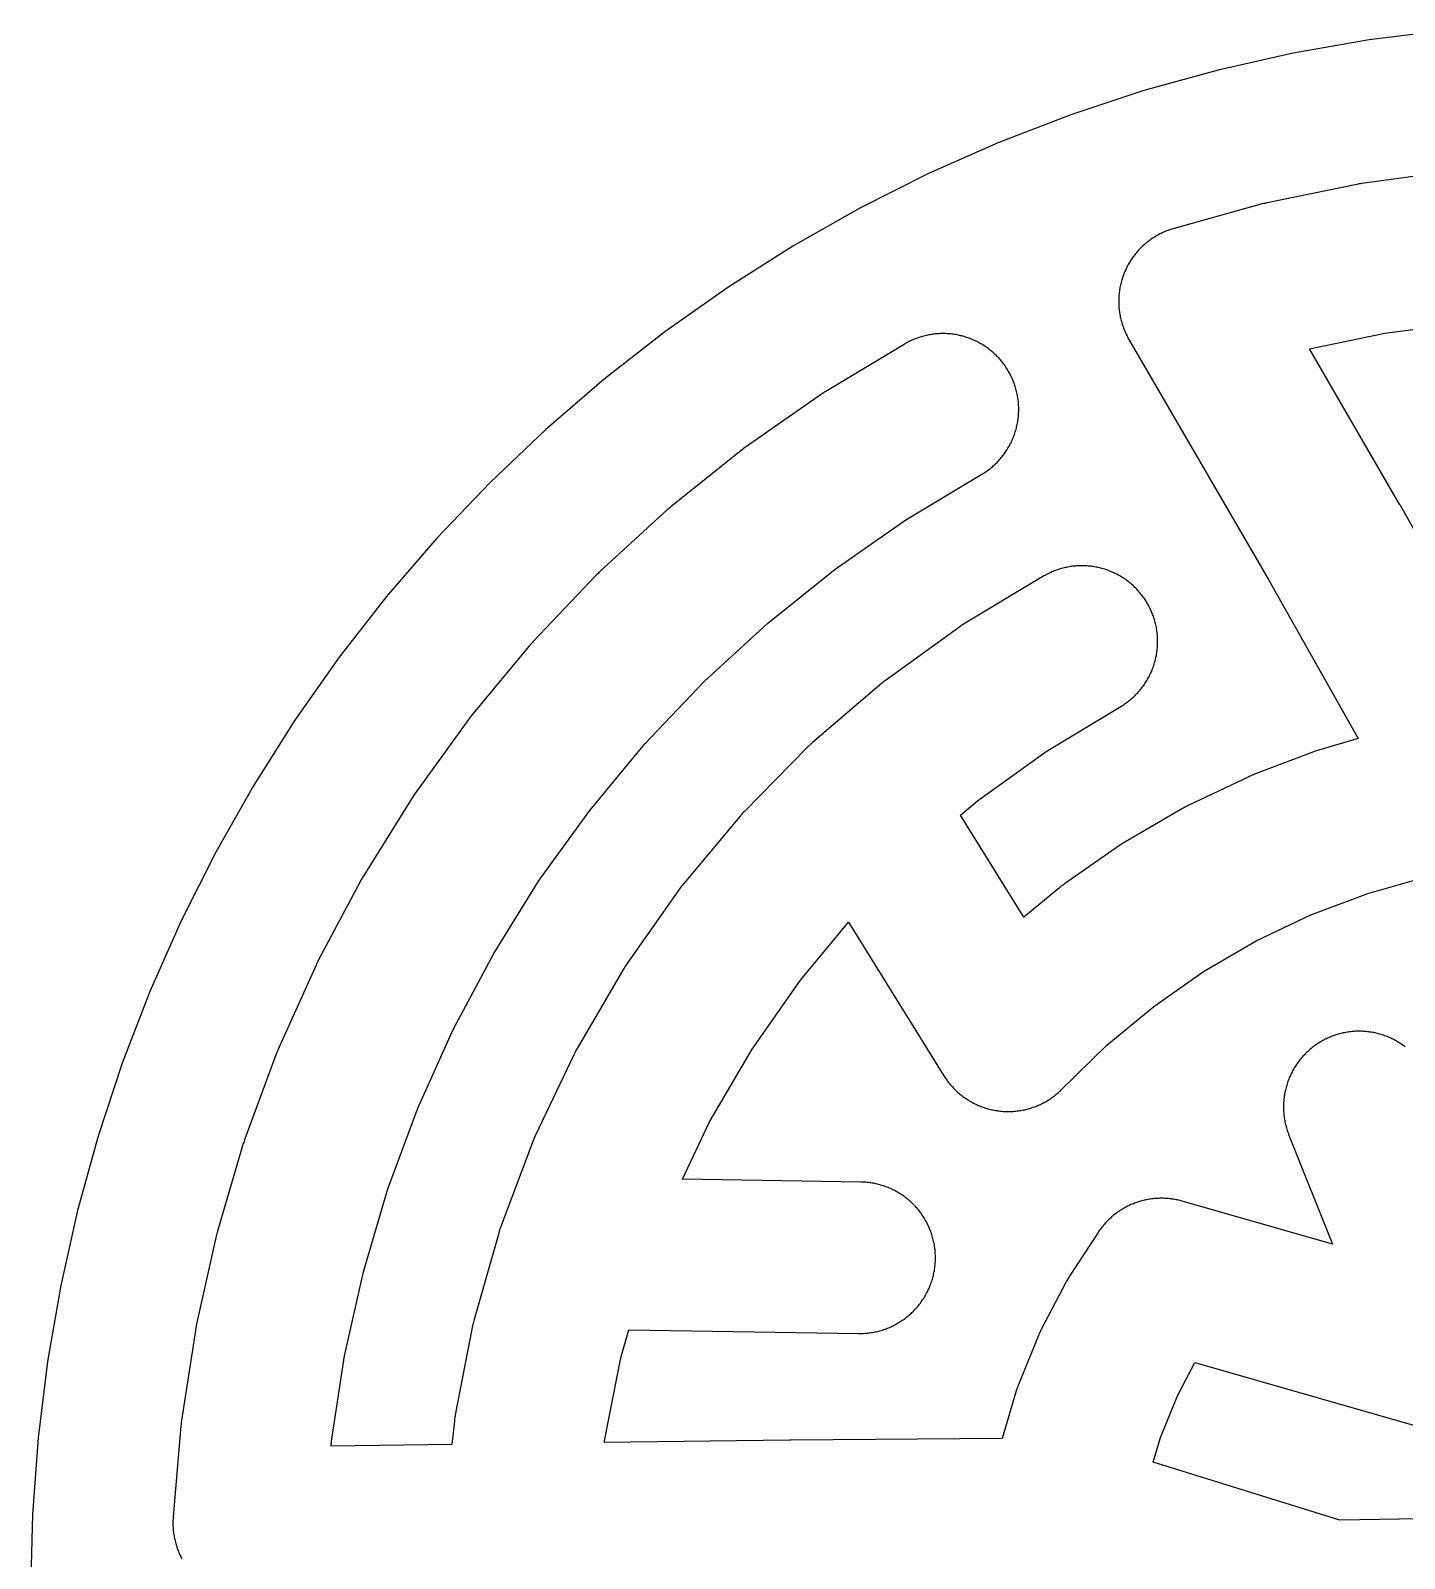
# Model space of a CAD drawing. Header units: millimetres. Extents: x -145 to 145, y -145 to 145.
# Drawn here: x -145 to -18, y 3.1 to 144.3 of the extents above; entities that cross this region are included whole.
import ezdxf

# ---------------------------------------------------------------- set-up
doc = ezdxf.new("R2010")
doc.units = ezdxf.units.MM
doc.layers.add('BOUNDARY', color=3, linetype='CONTINUOUS')
doc.layers.add('CORRIDORS', color=1, linetype='CONTINUOUS')

msp = doc.modelspace()

# ---------------------------------------------------------------- linework, layer by layer
at = {"layer": 'BOUNDARY'}
msp.add_lwpolyline([(-14.212, 144.302), (-21.276, 143.431), (-28.288, 142.214), (-35.232, 140.655), (-42.091, 138.756), (-48.849, 136.524), (-55.489, 133.963), (-61.995, 131.078), (-68.353, 127.879), (-74.545, 124.371), (-80.558, 120.563), (-86.376, 116.465), (-91.987, 112.087), (-97.376, 107.438), (-102.53, 102.53), (-107.438, 97.376), (-112.087, 91.987), (-116.465, 86.376), (-120.563, 80.558), (-124.371, 74.545), (-127.879, 68.353), (-131.078, 61.995), (-133.963, 55.489), (-136.524, 48.849), (-138.756, 42.091), (-140.655, 35.232), (-142.214, 28.288), (-143.431, 21.276), (-144.302, 14.212), (-144.825, 7.115), (-145, 0)], dxfattribs=at)
at = {"layer": 'CORRIDORS'}
for points in [[(-13.593, 131.296), (-21.958, 130.159), (-22.075, 130.142), (-22.192, 130.123), (-22.308, 130.103), (-22.424, 130.08), (-30.693, 128.381), (-30.809, 128.356), (-30.924, 128.329), (-31.039, 128.301), (-31.153, 128.27), (-39.289, 126.016), (-39.403, 125.983), (-39.516, 125.949), (-39.628, 125.913), (-39.74, 125.874), (-39.852, 125.834), (-39.962, 125.792), (-40.072, 125.748), (-40.181, 125.702), (-40.29, 125.655), (-40.397, 125.605), (-40.504, 125.554), (-40.61, 125.501), (-40.714, 125.446), (-40.818, 125.39), (-40.921, 125.331), (-41.023, 125.271), (-41.124, 125.21), (-41.224, 125.146), (-41.323, 125.081), (-41.42, 125.014), (-41.517, 124.946), (-41.612, 124.876), (-41.706, 124.804), (-41.799, 124.731), (-41.891, 124.656), (-41.981, 124.58), (-42.071, 124.502), (-42.245, 124.342), (-42.33, 124.259), (-42.413, 124.176), (-42.496, 124.091), (-42.576, 124.004), (-42.656, 123.916), (-42.733, 123.827), (-42.81, 123.737), (-42.884, 123.645), (-42.958, 123.552), (-43.029, 123.458), (-43.099, 123.362), (-43.168, 123.266), (-43.234, 123.168), (-43.299, 123.069), (-43.363, 122.969), (-43.424, 122.868), (-43.484, 122.766), (-43.543, 122.663), (-43.599, 122.559), (-43.654, 122.454), (-43.707, 122.349), (-43.758, 122.242), (-43.807, 122.134), (-43.855, 122.026), (-43.9, 121.917), (-43.944, 121.807), (-43.986, 121.696), (-44.026, 121.585), (-44.064, 121.473), (-44.101, 121.36), (-44.135, 121.247), (-44.167, 121.133), (-44.198, 121.019), (-44.227, 120.904), (-44.253, 120.789), (-44.278, 120.673), (-44.301, 120.557), (-44.321, 120.441), (-44.34, 120.324), (-44.357, 120.207), (-44.372, 120.089), (-44.385, 119.972), (-44.396, 119.854), (-44.404, 119.736), (-44.411, 119.618), (-44.416, 119.5), (-44.419, 119.381), (-44.42, 119.263), (-44.419, 119.145), (-44.416, 119.026), (-44.411, 118.908), (-44.404, 118.79), (-44.394, 118.672), (-44.383, 118.554), (-44.37, 118.437), (-44.355, 118.319), (-44.338, 118.202), (-44.319, 118.085), (-44.298, 117.969), (-44.275, 117.853), (-44.25, 117.737), (-44.223, 117.622), (-44.194, 117.507), (-44.164, 117.393), (-44.131, 117.279), (-44.096, 117.166), (-44.06, 117.054), (-44.021, 116.942), (-43.981, 116.83), (-43.939, 116.72), (-43.895, 116.61), (-43.849, 116.501), (-43.801, 116.393), (-43.752, 116.285), (-43.7, 116.179), (-43.647, 116.073), (-43.592, 115.968), (-43.536, 115.864), (-43.475, 115.758), (-30.557, 93.486), (-22.277, 78.847), (-25.516, 77.921), (-25.629, 77.888), (-25.742, 77.853), (-25.855, 77.815), (-25.966, 77.776), (-26.065, 77.74), (-31.864, 75.55), (-31.974, 75.507), (-32.084, 75.462), (-32.193, 75.416), (-32.301, 75.368), (-32.396, 75.323), (-37.995, 72.662), (-38.101, 72.611), (-38.207, 72.557), (-38.311, 72.502), (-38.415, 72.445), (-38.51, 72.391), (-43.868, 69.274), (-43.97, 69.213), (-44.07, 69.151), (-44.17, 69.087), (-44.269, 69.022), (-44.356, 68.962), (-49.438, 65.413), (-49.534, 65.345), (-49.63, 65.274), (-49.724, 65.203), (-49.816, 65.129), (-49.899, 65.062), (-53.19, 62.332), (-59.045, 71.761), (-57.472, 73.109), (-51.14, 77.672), (-44.217, 81.829), (-44.116, 81.89), (-44.016, 81.954), (-43.917, 82.019), (-43.82, 82.086), (-43.723, 82.154), (-43.628, 82.224), (-43.534, 82.296), (-43.441, 82.369), (-43.349, 82.444), (-43.259, 82.52), (-43.169, 82.598), (-43.082, 82.677), (-42.995, 82.758), (-42.91, 82.841), (-42.827, 82.924), (-42.744, 83.009), (-42.664, 83.096), (-42.584, 83.184), (-42.507, 83.273), (-42.43, 83.363), (-42.356, 83.455), (-42.282, 83.548), (-42.211, 83.642), (-42.141, 83.738), (-42.073, 83.834), (-42.006, 83.932), (-41.941, 84.031), (-41.877, 84.131), (-41.816, 84.232), (-41.756, 84.334), (-41.697, 84.437), (-41.641, 84.541), (-41.586, 84.646), (-41.533, 84.751), (-41.482, 84.858), (-41.433, 84.966), (-41.385, 85.074), (-41.34, 85.183), (-41.296, 85.293), (-41.254, 85.404), (-41.214, 85.515), (-41.176, 85.627), (-41.139, 85.74), (-41.105, 85.853), (-41.073, 85.967), (-41.042, 86.081), (-41.013, 86.196), (-40.987, 86.311), (-40.962, 86.427), (-40.939, 86.543), (-40.919, 86.659), (-40.9, 86.776), (-40.883, 86.893), (-40.868, 87.011), (-40.855, 87.128), (-40.844, 87.246), (-40.836, 87.364), (-40.829, 87.482), (-40.824, 87.6), (-40.821, 87.719), (-40.82, 87.837), (-40.821, 87.955), (-40.824, 88.074), (-40.829, 88.192), (-40.836, 88.31), (-40.846, 88.428), (-40.857, 88.546), (-40.87, 88.663), (-40.885, 88.781), (-40.902, 88.898), (-40.921, 89.014), (-40.942, 89.131), (-40.965, 89.247), (-40.99, 89.363), (-41.017, 89.478), (-41.046, 89.593), (-41.076, 89.707), (-41.109, 89.821), (-41.144, 89.934), (-41.18, 90.046), (-41.219, 90.158), (-41.259, 90.269), (-41.301, 90.38), (-41.345, 90.49), (-41.391, 90.599), (-41.439, 90.707), (-41.488, 90.815), (-41.54, 90.921), (-41.593, 91.027), (-41.648, 91.132), (-41.704, 91.236), (-41.763, 91.338), (-41.823, 91.44), (-41.885, 91.541), (-41.948, 91.641), (-42.014, 91.74), (-42.081, 91.837), (-42.149, 91.934), (-42.219, 92.029), (-42.291, 92.123), (-42.364, 92.216), (-42.439, 92.307), (-42.516, 92.398), (-42.594, 92.487), (-42.673, 92.574), (-42.754, 92.661), (-42.836, 92.746), (-42.92, 92.829), (-43.005, 92.911), (-43.092, 92.992), (-43.18, 93.071), (-43.269, 93.149), (-43.36, 93.225), (-43.452, 93.3), (-43.545, 93.373), (-43.639, 93.444), (-43.734, 93.514), (-43.831, 93.582), (-43.929, 93.649), (-44.028, 93.714), (-44.128, 93.777), (-44.229, 93.839), (-44.331, 93.898), (-44.434, 93.957), (-44.538, 94.013), (-44.643, 94.068), (-44.749, 94.12), (-44.856, 94.171), (-44.963, 94.221), (-45.072, 94.268), (-45.181, 94.313), (-45.291, 94.357), (-45.402, 94.399), (-45.513, 94.439), (-45.625, 94.477), (-45.738, 94.513), (-45.851, 94.547), (-45.965, 94.58), (-46.079, 94.61), (-46.194, 94.638), (-46.309, 94.665), (-46.425, 94.69), (-46.541, 94.712), (-46.658, 94.733), (-46.774, 94.751), (-46.892, 94.768), (-47.009, 94.783), (-47.127, 94.796), (-47.244, 94.806), (-47.362, 94.815), (-47.481, 94.822), (-47.599, 94.827), (-47.717, 94.829), (-47.835, 94.83), (-47.954, 94.829), (-48.072, 94.825), (-48.19, 94.82), (-48.308, 94.813), (-48.426, 94.804), (-48.544, 94.792), (-48.662, 94.779), (-48.779, 94.764), (-48.896, 94.747), (-49.013, 94.728), (-49.129, 94.706), (-49.245, 94.683), (-49.361, 94.658), (-49.476, 94.631), (-49.591, 94.602), (-49.705, 94.571), (-49.819, 94.539), (-49.932, 94.504), (-50.044, 94.467), (-50.156, 94.429), (-50.267, 94.388), (-50.378, 94.346), (-50.488, 94.302), (-50.597, 94.256), (-50.705, 94.208), (-50.812, 94.158), (-50.919, 94.107), (-51.024, 94.053), (-51.129, 93.998), (-51.233, 93.942), (-51.336, 93.883), (-51.423, 93.831), (-58.605, 89.519), (-58.706, 89.458), (-58.806, 89.394), (-58.905, 89.329), (-59.002, 89.262), (-59.095, 89.197), (-65.891, 84.299), (-65.986, 84.229), (-66.08, 84.157), (-66.173, 84.084), (-66.265, 84.009), (-66.352, 83.936), (-72.714, 78.486), (-72.759, 78.447), (-72.807, 78.405), (-72.873, 78.345), (-72.891, 78.329), (-72.899, 78.322), (-72.945, 78.279), (-72.978, 78.248), (-73.063, 78.166), (-73.147, 78.083), (-73.211, 78.017), (-79.024, 72.127), (-79.107, 72.042), (-79.188, 71.956), (-79.267, 71.868), (-79.345, 71.779), (-79.419, 71.692), (-84.781, 65.26), (-84.856, 65.169), (-84.929, 65.076), (-85.001, 64.982), (-85.071, 64.887), (-85.137, 64.795), (-89.943, 57.937), (-90.01, 57.84), (-90.075, 57.741), (-90.139, 57.642), (-90.201, 57.541), (-90.257, 57.446), (-94.475, 50.213), (-94.534, 50.111), (-94.591, 50.007), (-94.646, 49.902), (-94.699, 49.797), (-94.749, 49.696), (-98.348, 42.135), (-98.446, 41.919), (-98.492, 41.81), (-98.536, 41.701), (-98.577, 41.594), (-101.53, 33.758), (-101.535, 33.746), (-101.558, 33.683), (-101.571, 33.647), (-101.61, 33.536), (-101.647, 33.423), (-101.653, 33.405), (-101.663, 33.374), (-101.683, 33.309), (-101.686, 33.298), (-101.702, 33.241), (-101.729, 33.147), (-104, 25.141), (-104.032, 25.027), (-104.061, 24.913), (-104.088, 24.797), (-104.114, 24.682), (-104.137, 24.571), (-105.741, 16.348), (-105.762, 16.232), (-105.782, 16.115), (-105.8, 15.998), (-105.815, 15.881), (-105.829, 15.768), (-106.067, 13.593), (-117.214, 13.437), (-117.174, 13.909), (-115.968, 21.782), (-114.23, 29.571), (-111.974, 37.219), (-109.205, 44.699), (-105.939, 51.973), (-102.193, 58.994), (-97.974, 65.761), (-93.316, 72.217), (-88.219, 78.359), (-82.728, 84.135), (-76.866, 89.519), (-70.635, 94.513), (-64.097, 99.064), (-57.058, 103.288), (-56.957, 103.35), (-56.857, 103.413), (-56.758, 103.478), (-56.661, 103.545), (-56.564, 103.613), (-56.469, 103.683), (-56.375, 103.755), (-56.282, 103.828), (-56.19, 103.903), (-56.1, 103.979), (-56.01, 104.057), (-55.836, 104.217), (-55.751, 104.3), (-55.668, 104.383), (-55.585, 104.468), (-55.505, 104.555), (-55.425, 104.643), (-55.347, 104.732), (-55.271, 104.822), (-55.196, 104.914), (-55.123, 105.007), (-55.052, 105.101), (-54.982, 105.197), (-54.913, 105.293), (-54.847, 105.391), (-54.781, 105.49), (-54.718, 105.59), (-54.656, 105.691), (-54.596, 105.793), (-54.538, 105.896), (-54.482, 105.999), (-54.427, 106.104), (-54.374, 106.21), (-54.323, 106.317), (-54.273, 106.424), (-54.226, 106.533), (-54.18, 106.642), (-54.136, 106.752), (-54.094, 106.862), (-54.054, 106.974), (-54.016, 107.086), (-53.98, 107.198), (-53.945, 107.312), (-53.913, 107.425), (-53.882, 107.54), (-53.854, 107.654), (-53.827, 107.77), (-53.802, 107.885), (-53.78, 108.002), (-53.759, 108.118), (-53.74, 108.235), (-53.723, 108.352), (-53.708, 108.469), (-53.695, 108.587), (-53.685, 108.705), (-53.676, 108.823), (-53.669, 108.941), (-53.664, 109.059), (-53.661, 109.177), (-53.66, 109.296), (-53.661, 109.414), (-53.664, 109.532), (-53.669, 109.651), (-53.676, 109.769), (-53.685, 109.887), (-53.697, 110.004), (-53.71, 110.122), (-53.725, 110.239), (-53.742, 110.356), (-53.761, 110.473), (-53.782, 110.59), (-53.805, 110.706), (-53.83, 110.821), (-53.856, 110.937), (-53.885, 111.051), (-53.916, 111.166), (-53.949, 111.279), (-53.983, 111.393), (-54.02, 111.505), (-54.058, 111.617), (-54.098, 111.728), (-54.141, 111.839), (-54.185, 111.949), (-54.23, 112.058), (-54.278, 112.166), (-54.328, 112.273), (-54.379, 112.38), (-54.432, 112.486), (-54.487, 112.591), (-54.544, 112.694), (-54.602, 112.797), (-54.662, 112.899), (-54.724, 113), (-54.788, 113.1), (-54.853, 113.199), (-54.92, 113.296), (-54.988, 113.393), (-55.058, 113.488), (-55.13, 113.582), (-55.204, 113.675), (-55.278, 113.766), (-55.355, 113.857), (-55.433, 113.946), (-55.512, 114.034), (-55.593, 114.12), (-55.676, 114.205), (-55.759, 114.288), (-55.845, 114.37), (-55.931, 114.451), (-56.019, 114.53), (-56.108, 114.608), (-56.199, 114.684), (-56.291, 114.759), (-56.384, 114.832), (-56.478, 114.903), (-56.573, 114.973), (-56.67, 115.042), (-56.768, 115.108), (-56.867, 115.173), (-56.967, 115.236), (-57.068, 115.298), (-57.17, 115.358), (-57.273, 115.416), (-57.377, 115.472), (-57.482, 115.527), (-57.588, 115.58), (-57.694, 115.631), (-57.802, 115.68), (-57.91, 115.727), (-58.02, 115.773), (-58.13, 115.817), (-58.24, 115.858), (-58.352, 115.898), (-58.464, 115.937), (-58.576, 115.973), (-58.69, 116.007), (-58.803, 116.039), (-58.918, 116.07), (-59.033, 116.098), (-59.148, 116.125), (-59.264, 116.149), (-59.38, 116.172), (-59.496, 116.193), (-59.613, 116.211), (-59.73, 116.228), (-59.848, 116.243), (-59.965, 116.255), (-60.083, 116.266), (-60.201, 116.275), (-60.319, 116.282), (-60.437, 116.286), (-60.556, 116.289), (-60.674, 116.29), (-60.792, 116.289), (-60.911, 116.286), (-61.029, 116.28), (-61.147, 116.273), (-61.265, 116.264), (-61.383, 116.253), (-61.5, 116.239), (-61.618, 116.224), (-61.735, 116.207), (-61.851, 116.188), (-61.968, 116.167), (-62.084, 116.144), (-62.2, 116.119), (-62.315, 116.092), (-62.429, 116.063), (-62.544, 116.032), (-62.657, 115.999), (-62.771, 115.964), (-62.883, 115.928), (-62.995, 115.889), (-63.106, 115.849), (-63.217, 115.806), (-63.326, 115.762), (-63.435, 115.716), (-63.544, 115.668), (-63.651, 115.619), (-63.758, 115.567), (-63.863, 115.514), (-63.968, 115.459), (-64.072, 115.402), (-64.175, 115.344), (-64.262, 115.292), (-71.502, 110.947), (-71.603, 110.885), (-71.703, 110.822), (-71.802, 110.757), (-71.899, 110.69), (-78.83, 105.866), (-78.926, 105.798), (-79.022, 105.728), (-79.116, 105.656), (-79.209, 105.583), (-85.798, 100.302), (-85.89, 100.227), (-85.98, 100.151), (-86.069, 100.073), (-86.155, 99.995), (-92.374, 94.283), (-92.461, 94.203), (-92.546, 94.12), (-92.629, 94.037), (-92.712, 93.951), (-98.531, 87.831), (-98.612, 87.745), (-98.691, 87.657), (-98.769, 87.568), (-98.845, 87.478), (-104.237, 80.98), (-104.312, 80.888), (-104.385, 80.795), (-104.457, 80.701), (-104.526, 80.606), (-109.466, 73.76), (-109.535, 73.664), (-109.602, 73.566), (-109.667, 73.467), (-109.73, 73.367), (-114.197, 66.202), (-114.259, 66.101), (-114.319, 65.999), (-114.377, 65.897), (-114.433, 65.793), (-118.406, 58.344), (-118.461, 58.239), (-118.514, 58.134), (-118.565, 58.027), (-118.616, 57.917), (-122.075, 50.214), (-122.122, 50.106), (-122.168, 49.997), (-122.212, 49.887), (-122.254, 49.777), (-125.185, 41.859), (-125.225, 41.748), (-125.263, 41.636), (-125.299, 41.523), (-125.334, 41.41), (-127.724, 33.311), (-127.756, 33.197), (-127.787, 33.083), (-127.816, 32.968), (-127.842, 32.855), (-129.681, 24.614), (-129.706, 24.498), (-129.729, 24.382), (-129.749, 24.265), (-129.768, 24.149), (-131.047, 15.803), (-131.064, 15.686), (-131.079, 15.569), (-131.092, 15.451), (-131.103, 15.333), (-131.815, 6.92), (-131.824, 6.802), (-131.831, 6.684), (-131.836, 6.566), (-131.839, 6.448), (-131.84, 6.329), (-131.839, 6.211), (-131.836, 6.093), (-131.831, 5.975), (-131.824, 5.856), (-131.815, 5.738), (-131.804, 5.621), (-131.791, 5.503), (-131.776, 5.386), (-131.759, 5.269), (-131.74, 5.152), (-131.719, 5.035), (-131.696, 4.919), (-131.672, 4.804), (-131.645, 4.688), (-131.616, 4.574), (-131.585, 4.459), (-131.553, 4.346), (-131.518, 4.232), (-131.482, 4.12), (-131.444, 4.008), (-131.403, 3.897), (-131.361, 3.786), (-131.317, 3.676), (-131.272, 3.567), (-131.224, 3.459), (-131.175, 3.351), (-131.123, 3.245), (-131.07, 3.139), (-131.015, 3.034)], [(-5.457, 77.546), (-18.387, 100.406), (-18.425, 100.472), (-26.788, 114.89), (-19.831, 116.32), (-16.523, 116.769)], [(-17.954, 50.373), (-18.049, 50.444), (-18.145, 50.513), (-18.242, 50.581), (-18.34, 50.646), (-18.44, 50.711), (-18.54, 50.773), (-18.642, 50.834), (-18.744, 50.893), (-18.848, 50.951), (-18.952, 51.006), (-19.057, 51.06), (-19.164, 51.112), (-19.271, 51.162), (-19.379, 51.211), (-19.488, 51.257), (-19.597, 51.302), (-19.707, 51.345), (-19.818, 51.386), (-19.93, 51.425), (-20.042, 51.462), (-20.155, 51.498), (-20.269, 51.531), (-20.383, 51.563), (-20.497, 51.592), (-20.612, 51.62), (-20.728, 51.646), (-20.844, 51.669), (-20.96, 51.691), (-21.077, 51.711), (-21.194, 51.729), (-21.311, 51.745), (-21.428, 51.758), (-21.546, 51.77), (-21.664, 51.78), (-21.782, 51.788), (-21.9, 51.794), (-22.019, 51.798), (-22.137, 51.8), (-22.255, 51.8), (-22.374, 51.798), (-22.492, 51.793), (-22.61, 51.787), (-22.728, 51.779), (-22.846, 51.769), (-22.964, 51.757), (-23.081, 51.743), (-23.198, 51.727), (-23.315, 51.709), (-23.432, 51.689), (-23.548, 51.667), (-23.664, 51.643), (-23.779, 51.617), (-23.894, 51.589), (-24.009, 51.56), (-24.123, 51.528), (-24.236, 51.494), (-24.349, 51.459), (-24.461, 51.421), (-24.573, 51.382), (-24.684, 51.341), (-24.794, 51.298), (-24.904, 51.253), (-25.012, 51.206), (-25.12, 51.157), (-25.227, 51.107), (-25.333, 51.055), (-25.439, 51.001), (-25.543, 50.945), (-25.646, 50.887), (-25.749, 50.828), (-25.85, 50.767), (-25.95, 50.704), (-26.05, 50.64), (-26.148, 50.574), (-26.245, 50.506), (-26.341, 50.437), (-26.435, 50.366), (-26.529, 50.293), (-26.621, 50.219), (-26.712, 50.143), (-26.802, 50.066), (-26.89, 49.987), (-26.977, 49.907), (-27.063, 49.826), (-27.147, 49.743), (-27.23, 49.658), (-27.311, 49.572), (-27.391, 49.485), (-27.47, 49.396), (-27.547, 49.306), (-27.622, 49.215), (-27.696, 49.123), (-27.768, 49.029), (-27.839, 48.934), (-27.908, 48.838), (-27.975, 48.741), (-28.041, 48.643), (-28.105, 48.543), (-28.168, 48.443), (-28.228, 48.341), (-28.287, 48.239), (-28.345, 48.135), (-28.4, 48.03), (-28.454, 47.925), (-28.506, 47.819), (-28.556, 47.712), (-28.604, 47.604), (-28.651, 47.495), (-28.695, 47.385), (-28.738, 47.275), (-28.779, 47.164), (-28.818, 47.052), (-28.855, 46.94), (-28.89, 46.827), (-28.923, 46.713), (-28.955, 46.599), (-28.984, 46.485), (-29.012, 46.369), (-29.037, 46.254), (-29.061, 46.138), (-29.083, 46.022), (-29.102, 45.905), (-29.12, 45.788), (-29.136, 45.671), (-29.149, 45.553), (-29.161, 45.435), (-29.171, 45.318), (-29.179, 45.199), (-29.184, 45.081), (-29.188, 44.963), (-29.19, 44.845), (-29.19, 44.726), (-29.187, 44.608), (-29.183, 44.49), (-29.177, 44.372), (-29.169, 44.254), (-29.158, 44.136), (-29.146, 44.018), (-29.132, 43.901), (-29.116, 43.783), (-29.098, 43.667), (-29.077, 43.55), (-29.055, 43.434), (-29.031, 43.318), (-29.005, 43.202), (-28.977, 43.087), (-28.947, 42.973), (-28.916, 42.859), (-28.882, 42.746), (-28.846, 42.633), (-28.808, 42.521), (-28.769, 42.409), (-28.728, 42.298), (-28.691, 42.204), (-24.658, 32.107), (-38.54, 36.089), (-38.654, 36.12), (-38.768, 36.15), (-38.883, 36.178), (-38.999, 36.204), (-39.115, 36.228), (-39.231, 36.249), (-39.348, 36.269), (-39.465, 36.287), (-39.582, 36.303), (-39.699, 36.317), (-39.817, 36.329), (-39.935, 36.34), (-40.053, 36.348), (-40.171, 36.354), (-40.289, 36.358), (-40.408, 36.36), (-40.526, 36.36), (-40.644, 36.358), (-40.763, 36.354), (-40.881, 36.348), (-40.999, 36.34), (-41.117, 36.33), (-41.234, 36.318), (-41.352, 36.304), (-41.469, 36.288), (-41.586, 36.27), (-41.703, 36.251), (-41.819, 36.229), (-41.935, 36.205), (-42.05, 36.179), (-42.165, 36.152), (-42.28, 36.122), (-42.394, 36.09), (-42.508, 36.057), (-42.62, 36.021), (-42.733, 35.984), (-42.844, 35.945), (-42.955, 35.904), (-43.066, 35.861), (-43.175, 35.816), (-43.284, 35.77), (-43.392, 35.721), (-43.499, 35.671), (-43.605, 35.619), (-43.71, 35.565), (-43.815, 35.509), (-43.918, 35.452), (-44.021, 35.393), (-44.122, 35.332), (-44.223, 35.269), (-44.322, 35.205), (-44.42, 35.139), (-44.517, 35.071), (-44.613, 35.002), (-44.708, 34.931), (-44.802, 34.859), (-44.894, 34.785), (-44.985, 34.709), (-45.075, 34.632), (-45.163, 34.554), (-45.25, 34.474), (-45.336, 34.392), (-45.42, 34.309), (-45.503, 34.225), (-45.585, 34.139), (-45.665, 34.052), (-45.744, 33.963), (-45.821, 33.873), (-45.896, 33.782), (-45.97, 33.69), (-46.042, 33.596), (-46.113, 33.502), (-46.182, 33.406), (-46.25, 33.309), (-46.328, 33.192), (-48.973, 29.149), (-49.037, 29.05), (-49.099, 28.949), (-49.16, 28.847), (-49.218, 28.745), (-49.275, 28.641), (-49.315, 28.566), (-51.557, 24.287), (-51.611, 24.181), (-51.664, 24.075), (-51.714, 23.968), (-51.763, 23.86), (-51.81, 23.752), (-51.842, 23.673), (-53.661, 19.197), (-53.705, 19.087), (-53.746, 18.977), (-53.786, 18.865), (-53.824, 18.753), (-53.86, 18.641), (-53.885, 18.56), (-55.2, 14.145), (-74.726, 13.99), (-74.783, 13.989), (-74.791, 13.989), (-74.844, 13.988), (-74.848, 13.988), (-91.963, 13.777), (-91.943, 13.954), (-90.449, 21.612), (-89.714, 24.204), (-68.473, 23.861), (-68.355, 23.86), (-68.236, 23.861), (-68.118, 23.864), (-68, 23.869), (-67.882, 23.876), (-67.764, 23.885), (-67.646, 23.897), (-67.528, 23.91), (-67.411, 23.925), (-67.294, 23.942), (-67.177, 23.961), (-67.061, 23.982), (-66.945, 24.005), (-66.829, 24.029), (-66.714, 24.056), (-66.599, 24.085), (-66.485, 24.116), (-66.371, 24.149), (-66.258, 24.183), (-66.145, 24.22), (-66.033, 24.258), (-65.922, 24.298), (-65.812, 24.34), (-65.702, 24.384), (-65.593, 24.43), (-65.484, 24.478), (-65.377, 24.527), (-65.27, 24.579), (-65.165, 24.632), (-65.06, 24.687), (-64.956, 24.743), (-64.853, 24.802), (-64.751, 24.862), (-64.65, 24.924), (-64.55, 24.987), (-64.452, 25.053), (-64.354, 25.12), (-64.258, 25.188), (-64.162, 25.258), (-64.068, 25.33), (-63.975, 25.403), (-63.884, 25.478), (-63.794, 25.555), (-63.705, 25.633), (-63.617, 25.712), (-63.53, 25.793), (-63.446, 25.875), (-63.362, 25.959), (-63.28, 26.044), (-63.199, 26.131), (-63.12, 26.219), (-63.042, 26.308), (-62.966, 26.398), (-62.891, 26.49), (-62.818, 26.583), (-62.747, 26.678), (-62.677, 26.773), (-62.609, 26.87), (-62.542, 26.967), (-62.477, 27.066), (-62.414, 27.166), (-62.352, 27.267), (-62.292, 27.369), (-62.234, 27.472), (-62.178, 27.576), (-62.123, 27.681), (-62.07, 27.787), (-62.019, 27.894), (-61.97, 28.002), (-61.923, 28.11), (-61.877, 28.219), (-61.834, 28.329), (-61.792, 28.44), (-61.752, 28.551), (-61.714, 28.663), (-61.677, 28.776), (-61.643, 28.889), (-61.611, 29.003), (-61.58, 29.117), (-61.552, 29.232), (-61.525, 29.347), (-61.501, 29.463), (-61.478, 29.579), (-61.457, 29.696), (-61.439, 29.813), (-61.422, 29.93), (-61.407, 30.047), (-61.395, 30.165), (-61.384, 30.283), (-61.375, 30.401), (-61.368, 30.519), (-61.364, 30.637), (-61.361, 30.755), (-61.36, 30.874), (-61.361, 30.992), (-61.364, 31.11), (-61.37, 31.228), (-61.377, 31.347), (-61.386, 31.464), (-61.397, 31.582), (-61.411, 31.7), (-61.426, 31.817), (-61.443, 31.934), (-61.462, 32.051), (-61.483, 32.167), (-61.506, 32.283), (-61.531, 32.399), (-61.558, 32.514), (-61.587, 32.629), (-61.618, 32.743), (-61.651, 32.857), (-61.686, 32.97), (-61.722, 33.083), (-61.761, 33.194), (-61.801, 33.306), (-61.843, 33.416), (-61.888, 33.526), (-61.934, 33.635), (-61.981, 33.743), (-62.031, 33.851), (-62.082, 33.957), (-62.136, 34.063), (-62.191, 34.168), (-62.248, 34.271), (-62.306, 34.374), (-62.366, 34.476), (-62.428, 34.577), (-62.492, 34.677), (-62.557, 34.775), (-62.624, 34.873), (-62.693, 34.969), (-62.763, 35.064), (-62.835, 35.158), (-62.909, 35.251), (-62.984, 35.343), (-63.06, 35.433), (-63.138, 35.522), (-63.218, 35.609), (-63.299, 35.696), (-63.381, 35.78), (-63.465, 35.864), (-63.55, 35.946), (-63.637, 36.026), (-63.725, 36.106), (-63.814, 36.183), (-63.905, 36.259), (-63.997, 36.334), (-64.09, 36.407), (-64.184, 36.478), (-64.28, 36.548), (-64.377, 36.616), (-64.474, 36.683), (-64.573, 36.747), (-64.673, 36.811), (-64.775, 36.872), (-64.877, 36.932), (-64.98, 36.99), (-65.084, 37.046), (-65.189, 37.101), (-65.295, 37.153), (-65.402, 37.204), (-65.509, 37.253), (-65.618, 37.301), (-65.727, 37.346), (-65.837, 37.39), (-65.948, 37.431), (-66.059, 37.471), (-66.171, 37.509), (-66.284, 37.545), (-66.397, 37.579), (-66.511, 37.611), (-66.625, 37.642), (-66.74, 37.67), (-66.856, 37.696), (-66.971, 37.721), (-67.088, 37.743), (-67.204, 37.764), (-67.321, 37.782), (-67.438, 37.799), (-67.556, 37.814), (-67.673, 37.826), (-67.791, 37.837), (-67.909, 37.845), (-68.027, 37.852), (-68.145, 37.857), (-68.247, 37.859), (-84.75, 38.126), (-82.231, 43.418), (-78.312, 50.138), (-73.838, 56.523), (-69.382, 61.868), (-60.577, 47.687), (-60.514, 47.587), (-60.449, 47.489), (-60.382, 47.391), (-60.314, 47.294), (-60.244, 47.199), (-60.172, 47.104), (-60.099, 47.011), (-60.025, 46.919), (-59.949, 46.829), (-59.871, 46.74), (-59.792, 46.652), (-59.711, 46.565), (-59.629, 46.48), (-59.545, 46.396), (-59.46, 46.314), (-59.374, 46.233), (-59.286, 46.153), (-59.197, 46.075), (-59.107, 45.999), (-59.016, 45.924), (-58.923, 45.851), (-58.829, 45.779), (-58.733, 45.709), (-58.637, 45.64), (-58.539, 45.573), (-58.441, 45.508), (-58.341, 45.445), (-58.24, 45.383), (-58.138, 45.323), (-58.035, 45.264), (-57.931, 45.207), (-57.827, 45.152), (-57.721, 45.099), (-57.614, 45.048), (-57.507, 44.998), (-57.399, 44.951), (-57.289, 44.905), (-57.18, 44.861), (-57.069, 44.819), (-56.958, 44.778), (-56.846, 44.74), (-56.733, 44.703), (-56.62, 44.669), (-56.507, 44.636), (-56.392, 44.605), (-56.278, 44.577), (-56.162, 44.55), (-56.047, 44.525), (-55.931, 44.502), (-55.814, 44.481), (-55.697, 44.462), (-55.58, 44.445), (-55.463, 44.43), (-55.345, 44.417), (-55.227, 44.406), (-55.11, 44.396), (-54.991, 44.389), (-54.873, 44.384), (-54.755, 44.381), (-54.637, 44.38), (-54.518, 44.381), (-54.4, 44.384), (-54.282, 44.389), (-54.164, 44.396), (-54.046, 44.404), (-53.928, 44.415), (-53.81, 44.428), (-53.693, 44.443), (-53.576, 44.46), (-53.459, 44.479), (-53.342, 44.499), (-53.226, 44.522), (-53.111, 44.547), (-52.995, 44.574), (-52.881, 44.602), (-52.766, 44.633), (-52.652, 44.665), (-52.539, 44.7), (-52.427, 44.736), (-52.315, 44.774), (-52.203, 44.814), (-52.093, 44.856), (-51.983, 44.9), (-51.874, 44.946), (-51.765, 44.993), (-51.658, 45.042), (-51.551, 45.094), (-51.445, 45.146), (-51.34, 45.201), (-51.236, 45.258), (-51.133, 45.316), (-51.031, 45.376), (-50.93, 45.438), (-50.83, 45.501), (-50.732, 45.566), (-50.634, 45.633), (-50.537, 45.701), (-50.442, 45.771), (-50.348, 45.843), (-50.255, 45.916), (-50.163, 45.991), (-50.073, 46.067), (-49.983, 46.145), (-49.896, 46.224), (-49.809, 46.305), (-49.732, 46.379), (-45.511, 50.512), (-41.183, 54.102), (-36.581, 57.316), (-31.716, 60.146), (-26.653, 62.552), (-21.381, 64.543), (-15.986, 66.085)], [(-0.118, 6.999), (-23.996, 6.598), (-41.243, 11.959), (-40.563, 14.243), (-38.999, 18.091), (-37.375, 21.19), (-14.79, 14.711)]]:
    msp.add_lwpolyline(points, dxfattribs=at)

doc.saveas('drawing.dxf')
